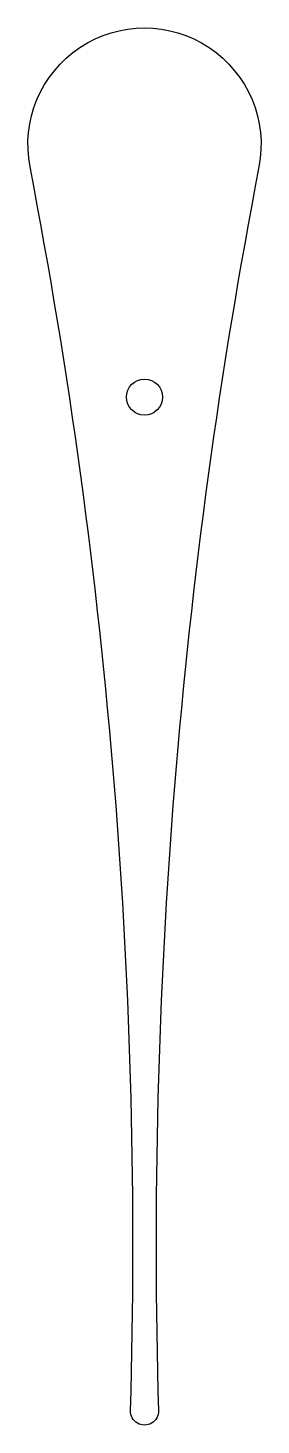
# Model space of a CAD drawing. Header units: millimetres. Extents: x -13 to 12, y -110 to 39.
import ezdxf

# ---------------------------------------------------------------- set-up
doc = ezdxf.new("R2010")
doc.units = ezdxf.units.MM
doc.layers.get('0').update_dxf_attribs({"linetype": 'CONTINUOUS'})

msp = doc.modelspace()

# ---------------------------------------------------------------- linework, layer by layer
msp.add_lwpolyline([(-1.5, -108.46, 0.055101), (-12.27, 24.63, -1.211717), (12.27, 24.63, 0.055101), (1.5, -108.46, -1.029752)], format="xyb", close=True)
msp.add_circle((0, 0), 1.93)

doc.saveas('drawing.dxf')
